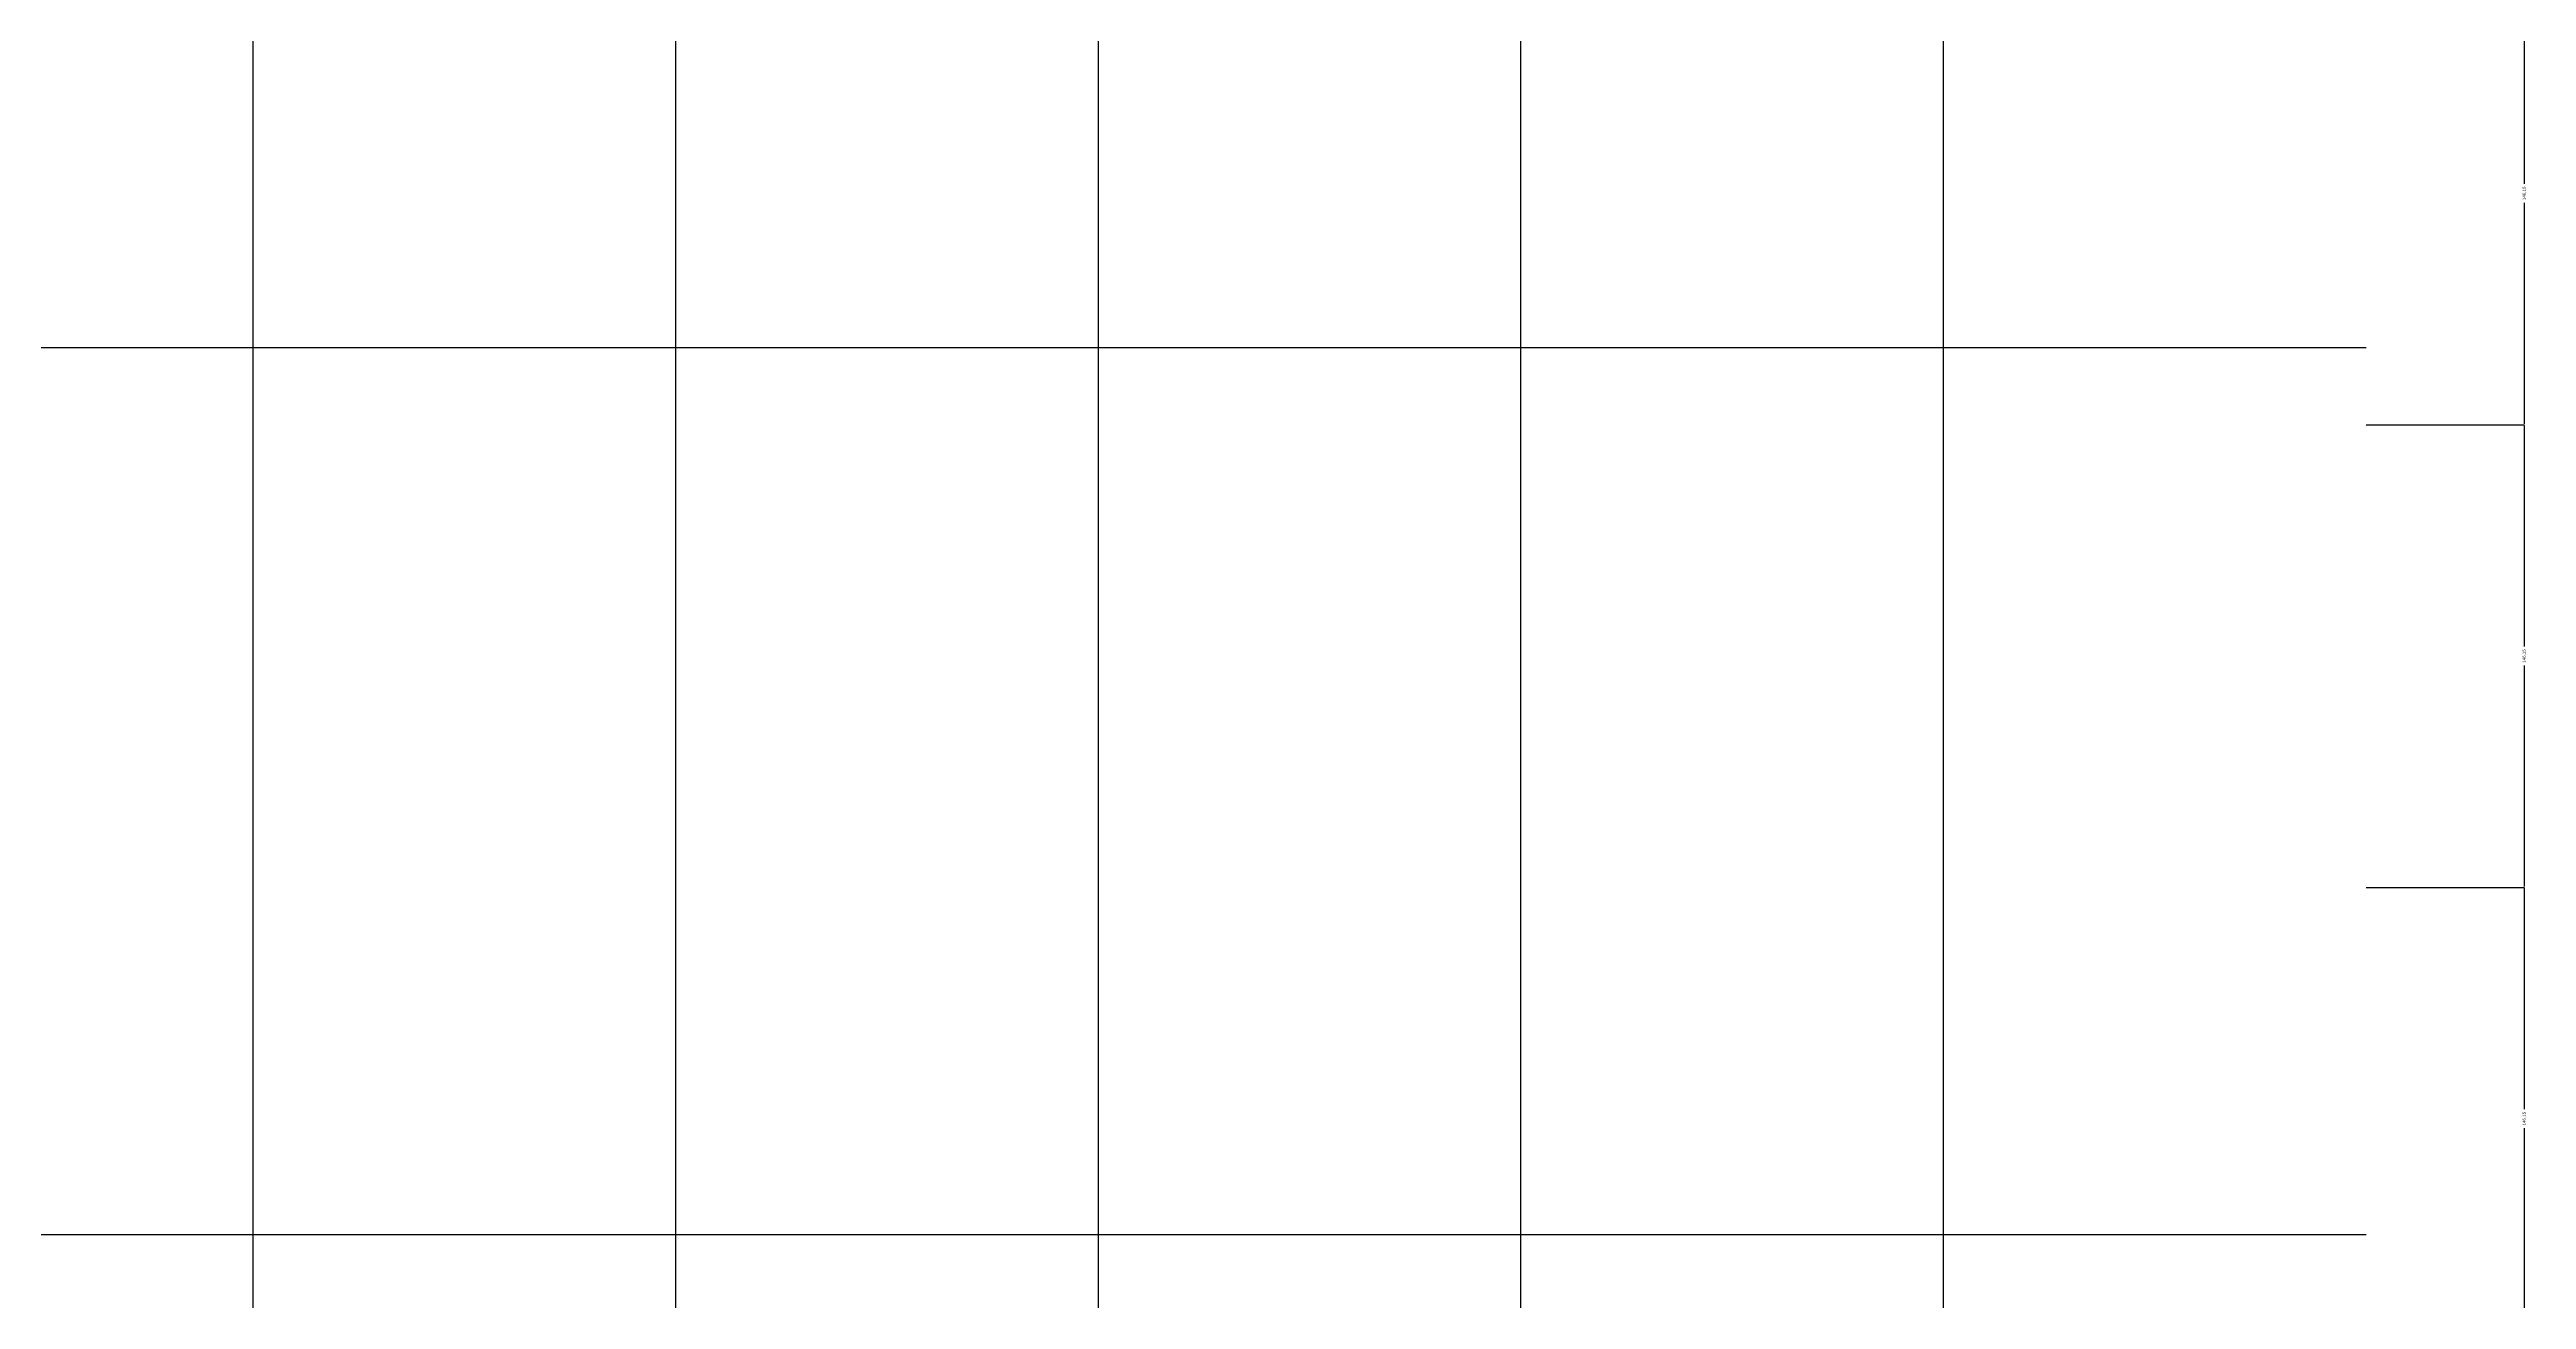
# Model space of a CAD drawing. Header units: inches. Extents: x -5298 to 11252, y 8210 to 22495.
# Drawn here: x 10049 to 10831, y 14014 to 14409 of the extents above; entities that cross this region are included whole.
import ezdxf

# ---------------------------------------------------------------- set-up
doc = ezdxf.new("R2010")
doc.units = ezdxf.units.IN
doc.header["$LTSCALE"] = 55
doc.header["$MEASUREMENT"] = 0
doc.layers.get('Defpoints').update_dxf_attribs({"color": 40})
doc.layers.add('BEAM', color=3, linetype='Continuous')
doc.layers.add('dim', color=2, linetype='Continuous')
doc.styles.get("Standard").update_dxf_attribs({"font": 'arial.ttf'})
doc.dimstyles.get("Standard").update_dxf_attribs({"dimtxt": 2.5, "dimasz": 2.5, "dimexe": 1.25, "dimexo": 0.625, "dimtad": 1, "dimtxsty": 'Standard', "dimcen": 2.5, "dimazin": 3, "dimtfac": 1, "dimtmove": 0, "dimatfit": 3})

# ---------------------------------------------------------------- blocks, each defined once
blk = doc.blocks.new('_CLOSEDFILLED')
at = {"color": 0, "linetype": 'BYBLOCK'}
blk.add_solid([(-1, 0.2), (0, 0), (-1, -0.2)], dxfattribs=at)
blk = doc.blocks.new('*D156')
at = {"color": 2}
for p, q in [((10780.33, 14143.89), (10830.33, 14143.89)), ((10830.33, 14073.82), (10830.33, 14143.64)), ((10830.33, 13998), (10830.33, 14067.82)), ((10780.33, 13997.75), (10830.33, 13997.75))]:
    blk.add_line(p, q, dxfattribs=at)
at = {"layer": 'Defpoints'}
for p in [(10780.33, 14143.89), (10780.33, 13997.75), (10830.33, 13997.75)]:
    blk.add_point(p, dxfattribs=at)
at = {"layer": 'dim', "color": 2, "xscale": 0.25, "yscale": 0.25}
for p, rotation in [((10830.33, 14143.89), 90), ((10830.33, 13997.75), 270)]:
    blk.add_blockref('_CLOSEDFILLED', p, dxfattribs=dict(at, rotation=rotation))
at = {"layer": 'dim', "color": 0, "insert": (10830.33, 14070.82), "char_height": 1, "attachment_point": 5, "rotation": 90}
blk.add_mtext('146,15', dxfattribs=at)
blk = doc.blocks.new('*D157')
at = {"color": 2}
for p, q in [((10780.33, 14290.04), (10830.33, 14290.04)), ((10830.33, 14219.97), (10830.33, 14289.79)), ((10830.33, 14144.14), (10830.33, 14213.97)), ((10780.33, 14143.89), (10830.33, 14143.89))]:
    blk.add_line(p, q, dxfattribs=at)
at = {"layer": 'Defpoints'}
for p in [(10780.33, 14290.04), (10780.33, 14143.89), (10830.33, 14143.89)]:
    blk.add_point(p, dxfattribs=at)
at = {"layer": 'dim', "color": 2, "xscale": 0.25, "yscale": 0.25}
for p, rotation in [((10830.33, 14290.04), 90), ((10830.33, 14143.89), 270)]:
    blk.add_blockref('_CLOSEDFILLED', p, dxfattribs=dict(at, rotation=rotation))
at = {"layer": 'dim', "color": 0, "insert": (10830.33, 14216.97), "char_height": 1, "attachment_point": 5, "rotation": 90}
blk.add_mtext('146,15', dxfattribs=at)
blk = doc.blocks.new('*D158')
at = {"color": 2}
for p, q in [((10780.33, 14436.19), (10830.33, 14436.19)), ((10830.33, 14366.12), (10830.33, 14435.94)), ((10830.33, 14290.29), (10830.33, 14360.12)), ((10780.33, 14290.04), (10830.33, 14290.04))]:
    blk.add_line(p, q, dxfattribs=at)
at = {"layer": 'Defpoints'}
for p in [(10780.33, 14436.19), (10780.33, 14290.04), (10830.33, 14290.04)]:
    blk.add_point(p, dxfattribs=at)
at = {"layer": 'dim', "color": 2, "xscale": 0.25, "yscale": 0.25}
for p, rotation in [((10830.33, 14436.19), 90), ((10830.33, 14290.04), 270)]:
    blk.add_blockref('_CLOSEDFILLED', p, dxfattribs=dict(at, rotation=rotation))
at = {"layer": 'dim', "color": 0, "insert": (10830.33, 14363.12), "char_height": 1, "attachment_point": 5, "rotation": 90}
blk.add_mtext('146,15', dxfattribs=at)

msp = doc.modelspace()

# ---------------------------------------------------------------- linework, layer by layer
at = {"layer": 'BEAM', "color": 5}
for p, q in [((10112.859, 11513.244), (10112.859, 18236.017)), ((10246.353, 11513.244), (10246.353, 18236.017)), ((10379.847, 11513.244), (10379.847, 18236.017)), ((10513.34, 11513.244), (10513.34, 18236.017)), ((10646.834, 11513.244), (10646.834, 18236.017)), ((7576.475, 14314.399), (10780.328, 14314.399)), ((7576.475, 14034.284), (10780.328, 14034.284))]:
    msp.add_line(p, q, dxfattribs=at)

# ---------------------------------------------------------------- dimensions: what is measured, and where the dimension line sits
at = {"layer": 'dim', "color": 2}
for base, p1, p2, picture, middle in [((10830.328, 14290.042), (10780.328, 14290.042), (10780.328, 14436.189), '*D158', (10830.328, 14363.115)), ((10830.328, 14143.894), (10780.328, 14143.894), (10780.328, 14290.042), '*D157', (10830.328, 14216.968)), ((10830.328, 13997.747), (10780.328, 13997.747), (10780.328, 14143.894), '*D156', (10830.328, 14070.821))]:
    dim = msp.add_linear_dim(base=base, p1=p1, p2=p2, angle=90, dimstyle='Standard', dxfattribs=at)
    dim.commit()
    dim.dimension.update_dxf_attribs({"geometry": picture, "text_midpoint": middle})

doc.saveas('drawing.dxf')
